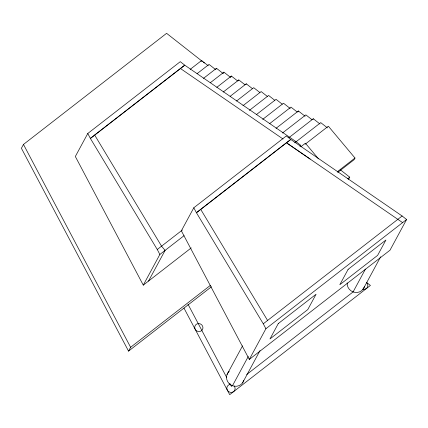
<?xml version="1.0" encoding="UTF-8"?>
<svg xmlns="http://www.w3.org/2000/svg" width="428" height="428" viewBox="0 0 428 428"><rect width="100%" height="100%" fill="white"/><g stroke="black" fill="none" stroke-linecap="round" stroke-linejoin="round"><path stroke-width="0.64" d="M243.703 380.465L243.575 381.016A8.886 8.437 28.4 0 1 234.565 386.238L232.324 385.665A8.886 8.437 28.4 0 1 229.221 371.354M364.335 286.658L364.207 287.209A8.886 8.437 28.4 0 1 355.197 292.431L352.956 291.859A8.886 8.437 28.4 0 1 347.188 282.865M202.284 61.354L166.599 33.325L23.476 144.434L21.4 148.27L128.544 351.12L211.443 286.765M299.948 146.376L300.574 145.215L296.112 141.711L184.752 65.174L180.284 61.669L87.777 133.483L75.333 156.498L143.278 285.134L191.22 247.919M201.085 61.439L201.583 60.519L208.286 65.784M215.98 69.202L216.477 68.282L223.181 73.546M223.427 73.086L223.924 72.166L230.628 77.431M230.874 76.965L231.371 76.045L237.561 80.903M238.321 80.849L238.819 79.929L245.009 84.787M245.768 84.733L246.266 83.813L252.456 88.671M143.278 285.134L159.869 254.446L184.077 235.657M148.505 281.078L165.101 250.391L161.559 246.159L94.652 135.039L184.752 65.174L90.388 138.431L157.258 249.497L159.869 254.446M193.804 207.773L181.354 230.794L249.299 359.429L390.004 250.198L406.6 219.511L402.133 216.001L290.778 139.469L286.311 135.96L193.804 207.773L196.415 212.721L263.279 323.793L265.895 328.741L249.299 359.429M128.544 351.12L130.62 347.285L210.351 285.39M297.899 111.906L298.396 110.986L305.1 116.245M312.793 119.669L313.291 118.749L319.994 124.008M227.043 374.516L242.548 345.845M305.164 144.209L328.356 126.207L354.999 158.028L354.084 159.714L337.745 172.398M232.479 385.708L248.299 356.449M348.558 179.369L349.746 177.176L340.297 169.756M242.521 382.953L260.026 350.585M353.111 291.901L365.448 269.078M363.153 289.141L380.663 256.779M190.15 69.395L201.583 60.519M197.078 73.68L209.03 64.403L215.733 69.662M203.487 78.372L216.477 68.282M210.416 82.657L223.924 72.166M216.819 87.344L231.371 76.045M223.229 92.031L238.819 79.929M230.157 96.316L246.266 83.813M236.566 101.008L253.713 87.692L259.903 92.55M242.97 105.695L261.16 91.576L267.35 96.434M249.38 110.387L268.607 95.455L274.797 100.312M256.308 114.672L276.055 99.339L282.245 104.197M262.717 119.359L283.502 103.218L290.205 108.482M269.64 123.644L290.949 107.102L297.139 111.959M276.049 128.33L298.396 110.986M282.459 133.022L305.843 114.865L312.033 119.722M288.868 137.709L313.291 118.749M286.434 142.759L196.415 212.721L290.778 139.469L286.434 142.759L402.47 222.533M157.258 249.497L182.323 230.045M294.678 142.824L296.112 141.711M295.791 141.994L320.738 122.627L327.441 127.892M300.964 146.665L305.41 143.214L318.518 158.874M337.606 171.526L354.999 158.028M347.632 178.818L349.746 177.176M263.279 323.793L402.133 216.001M265.895 328.741L406.6 219.511M232.452 385.569L231.393 386.388L229.836 383.435M246.689 374.516L353.207 291.826M283.031 139.014L180.45 68.517M287.504 143.498L310.161 159.072M203.332 62.178L204.381 63.002M366.732 282.555L370.413 285.444L229.708 394.675L183.976 308.09M200.716 209.383L267.58 320.454M94.69 135.088L90.388 138.431L87.777 133.483M188.02 304.271L226.717 377.523M23.476 144.434L130.62 347.285M366.555 282.448A4.184 3.97 28.4 0 1 362.618 289.109M234.132 385.933A4.184 3.97 28.4 0 1 232.966 391.989A4.184 3.97 28.4 0 1 227.027 389.437A4.184 3.97 28.4 0 1 230.51 384.376M278.27 323.589L269.977 338.933L307.775 309.588L316.073 294.245L278.27 323.589M348.119 269.362L339.821 284.711L377.624 255.361L385.922 240.017L348.119 269.362M195.35 329.597A4.184 3.97 28.4 0 0 202.508 329.581A4.184 3.97 28.4 0 0 198.646 323.563A4.184 3.97 28.4 0 0 195.35 329.597"/></g></svg>
